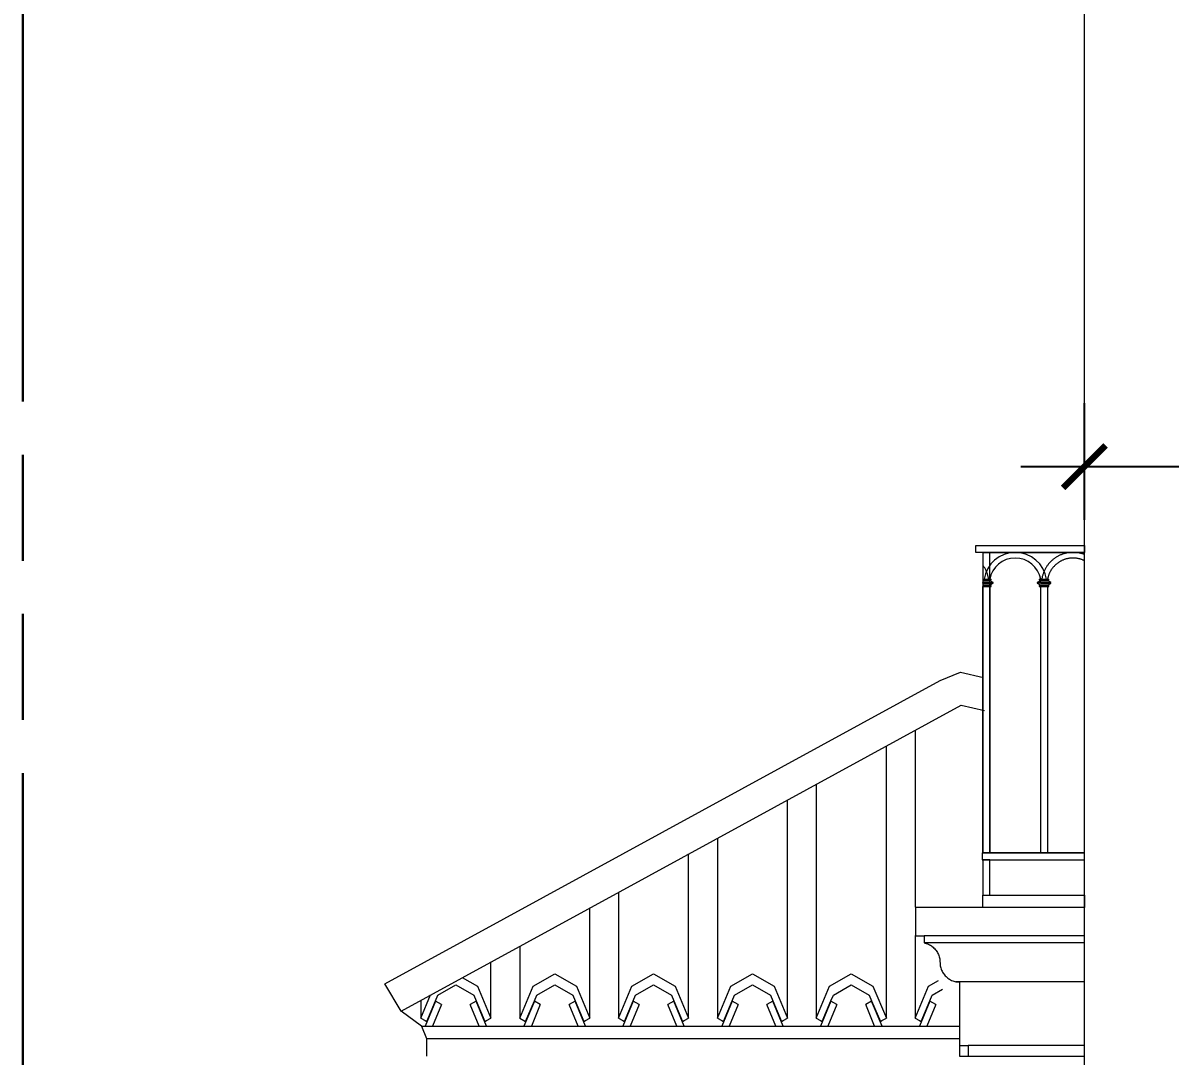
# Model space of a CAD drawing. Header units: millimetres. Extents: x -78046 to 260989, y -99288 to 158505.
# Drawn here: x 235063 to 238305, y 143426 to 146347 of the extents above; entities that cross this region are included whole.
import ezdxf
from ezdxf.xclip import XClip

# ---------------------------------------------------------------- set-up
doc = ezdxf.new("R2010")
doc.units = ezdxf.units.MM
doc.header["$LTSCALE"] = 100
doc.header["$XCLIPFRAME"] = 0
doc.header["$PDMODE"] = 98
doc.linetypes.add('ACAD_ISO09W100', pattern=[45, 24, -3, 6, -3, 6, -3])
doc.layers.get('Defpoints').update_dxf_attribs({"lineweight": 13})
for name, color, linetype, lineweight in [('-HATCH', 8, 'Continuous', 5), ('-LINE1', 7, 'Continuous', 18), ('ranh gioi lo dat', 240, 'ACAD_ISO09W100', 30)]:
    doc.layers.add(name, color=color, linetype=linetype, lineweight=lineweight)
doc.styles.add('AVANH', font='VHAVAN_2.TTF', dxfattribs={"width": 0.8})
doc.dimstyles.new('C_100A3', dxfattribs={"dimscale": 100, "dimtxt": 2.5, "dimasz": 1.2, "dimexe": 1.8, "dimexo": 0, "dimgap": 0.75, "dimtad": 1, "dimdec": 0, "dimzin": 0, "dimdsep": 46, "dimtxsty": 'AVANH', "dimblk": 'ARCHTICK', "dimcen": 0, "dimdle": 1.8, "dimclrd": 256, "dimclre": 256, "dimclrt": 7, "dimadec": 0, "dimazin": 0, "dimtfac": 0.0001, "dimtdec": 0, "dimtix": 1, "dimtmove": 2, "dimatfit": 3, "dimldrblk": 'ARCHTICK', "dimfxl": 1.8, "dimtolj": 1, "dimtzin": 0, "dimarcsym": 0})

# ---------------------------------------------------------------- blocks, each defined once
blk = doc.blocks.new('lancan')
for p, q in [((-1.1, 988.8), (6547.2, 988.8)), ((-1.1, 968.8), (6547.2, 968.8)), ((652.8, 884), (643, 884)), ((652.8, 882), (643, 882)), ((648.8, 893), (652.8, 893)), ((651.2, 891), (652.8, 891)), ((651.2, 889), (673.6, 889)), ((651.2, 876.9), (673.6, 876.9)), ((652.8, 893), (672, 893)), ((672, 891), (652.8, 891)), ((652.8, 882), (652.8, 884)), ((652.8, 884), (672, 884)), ((652.8, 882), (672, 882)), ((672, 893), (676, 893)), ((672, 891), (673.6, 891)), ((672, 884), (672, 882)), ((672, 884), (681.8, 884)), ((672, 882), (681.8, 882)), ((673.6, 889), (673.6, 891)), ((673.6, 891), (676, 891)), ((681.8, 884), (673.6, 889)), ((673.6, 876.9), (681.8, 882)), ((673.6, 874.9), (673.6, 876.9)), ((676, 891), (676, 893)), ((681.8, 882), (681.8, 884)), ((814.4, 889), (806.2, 884)), ((806.2, 884), (806.2, 882)), ((816, 884), (806.2, 884)), ((806.2, 882), (814.4, 876.9)), ((816, 882), (806.2, 882)), ((812, 893), (812, 891)), ((812, 893), (816, 893)), ((812, 891), (814.4, 891)), ((814.4, 891), (814.4, 889)), ((814.4, 891), (816, 891)), ((814.4, 889), (836.8, 889)), ((814.4, 876.9), (814.4, 874.9)), ((814.4, 876.9), (836.8, 876.9)), ((816, 893), (835.2, 893)), ((835.2, 891), (816, 891)), ((816, 882), (816, 884)), ((816, 884), (835.2, 884)), ((816, 882), (835.2, 882)), ((835.2, 893), (839.2, 893)), ((835.2, 891), (836.8, 891)), ((835.2, 884), (835.2, 882)), ((835.2, 884), (845, 884)), ((835.2, 882), (845, 882)), ((836.8, 889), (836.8, 891)), ((836.8, 891), (839.2, 891)), ((845, 884), (836.8, 889)), ((836.8, 876.9), (845, 882)), ((836.8, 874.9), (836.8, 876.9)), ((839.2, 891), (839.2, 893)), ((845, 882), (845, 884)), ((672, 874.9), (652.8, 874.9)), ((652.8, 120), (652.8, 872.9)), ((652.8, 872.9), (672, 872.9)), ((672, 874.9), (673.6, 874.9)), ((672, 872.9), (672, 120)), ((672, 872.9), (676, 872.9)), ((673.6, 874.9), (676, 874.9)), ((676, 872.9), (676, 874.9)), ((812, 874.9), (812, 872.9)), ((812, 874.9), (814.4, 874.9)), ((812, 872.9), (816, 872.9)), ((814.4, 874.9), (816, 874.9)), ((835.2, 874.9), (816, 874.9)), ((816, 120), (816, 872.9)), ((816, 872.9), (835.2, 872.9)), ((835.2, 874.9), (836.8, 874.9)), ((835.2, 872.9), (835.2, 120)), ((835.2, 872.9), (839.2, 872.9)), ((836.8, 874.9), (839.2, 874.9)), ((839.2, 872.9), (839.2, 874.9)), ((-1.1, 120), (6547.2, 120)), ((-1.1, 100), (6547.2, 100))]:
    blk.add_line(p, q)
blk.add_lwpolyline([(672, 100), (652.8, 100), (652.8, 0), (672, 0)], close=True)
for centre, radius, start, end in [((580.8, 879.7), 89.2, 8.5304, 171.4696), ((580.8, 879.7), 73.2, 10.4137, 169.5863), ((744, 879.7), 89.2, 8.5304, 171.4696), ((744, 879.7), 73.2, 10.4137, 169.5863), ((907.2, 879.7), 89.2, 8.5304, 171.4696), ((907.2, 879.7), 73.2, 10.4137, 169.5863)]:
    blk.add_arc(centre, radius, start, end)
blk = doc.blocks.new('erte')
for p, q in [((212114.9, -49738), (212114.9, -52249.4)), ((212313, -52249.4), (212313, -49738)), ((212394.3, -49738), (212394.3, -52249.4)), ((212592.4, -52249.4), (212592.4, -49738)), ((212673.7, -49738), (212673.7, -52249.4)), ((212871.8, -52249.4), (212871.8, -49738)), ((212953.1, -49738), (212953.1, -52249.4)), ((213151.2, -52249.4), (213151.2, -49738)), ((213232.5, -49738), (213232.5, -52249.4)), ((213430.6, -52249.4), (213430.6, -49738)), ((213511.9, -49738), (213511.9, -52249.4)), ((213710, -52249.4), (213710, -49738)), ((213791.3, -49738), (213791.3, -52249.4)), ((213989.4, -52249.4), (213989.4, -49738)), ((214070.7, -49738), (214070.7, -52249.4)), ((214268.8, -52249.4), (214268.8, -49738)), ((214350.1, -49738), (214350.1, -52249.4)), ((214548.2, -52249.4), (214548.2, -49738)), ((214629.5, -49738), (214629.5, -52249.4)), ((214827.6, -52249.4), (214827.6, -49738)), ((214908.9, -49738), (214908.9, -52249.4)), ((215107, -52249.4), (215107, -49738)), ((215188.3, -49738), (215188.3, -52249.4)), ((215386.4, -52249.4), (215386.4, -49738)), ((215467.7, -49738), (215467.7, -52249.4)), ((215665.8, -52249.4), (215665.8, -49738)), ((215747.1, -49738), (215747.1, -52249.4)), ((215945.2, -52249.4), (215945.2, -49738)), ((216026.5, -49738), (216026.5, -52249.4)), ((216224.6, -52249.4), (216224.6, -49738)), ((216305.9, -49738), (216305.9, -52249.4)), ((216504, -52249.4), (216504, -49738)), ((216585.3, -49738), (216585.3, -52249.4)), ((216783.4, -52249.4), (216783.4, -49738)), ((216864.7, -49738), (216864.7, -52249.4)), ((217062.8, -52249.4), (217062.8, -49738)), ((217144.1, -49738), (217144.1, -52249.4)), ((217342.2, -52249.4), (217342.2, -49738)), ((217423.5, -49738), (217423.5, -52249.4)), ((217621.6, -52249.4), (217621.6, -49738)), ((217702.9, -49738), (217702.9, -52249.4)), ((217901, -52249.4), (217901, -49738)), ((217982.3, -49738), (217982.3, -52249.4)), ((218180.4, -52249.4), (218180.4, -49738)), ((218261.7, -49738), (218261.7, -52249.4)), ((218459.8, -52249.4), (218459.8, -49738)), ((218541.1, -49738), (218541.1, -52249.4)), ((218739.2, -52249.4), (218739.2, -49738)), ((218820.5, -49738), (218820.5, -52249.4)), ((219018.6, -52249.4), (219018.6, -49738)), ((219099.9, -49738), (219099.9, -52249.4)), ((219298, -52249.4), (219298, -49738)), ((219379.3, -49738), (219379.3, -52249.4)), ((219577.4, -52249.4), (219577.4, -49738)), ((219658.7, -49738), (219658.7, -52249.4)), ((219856.8, -52249.4), (219856.8, -49738)), ((219938.1, -49738), (219938.1, -52249.4)), ((220136.2, -52249.4), (220136.2, -49738)), ((220217.5, -49738), (220217.5, -52249.4)), ((220415.6, -52249.4), (220415.6, -49738)), ((220496.9, -49738), (220496.9, -52249.4)), ((220695, -52249.4), (220695, -49738)), ((220776.3, -49738), (220776.3, -52249.4)), ((220974.4, -52249.4), (220974.4, -49738)), ((221055.7, -49738), (221055.7, -52249.4)), ((221253.8, -52249.4), (221253.8, -49738)), ((221335.1, -49738), (221335.1, -52249.4)), ((221533.2, -52249.4), (221533.2, -49738)), ((212226.6, -52131.6), (212167.5, -52150.7)), ((212226.6, -52131.6), (212275.1, -52159)), ((212506, -52131.6), (212554.5, -52159)), ((212711.5, -52159), (212772.7, -52124.5)), ((212772.7, -52124.5), (212833.9, -52159)), ((212990.9, -52159), (213052.1, -52124.5)), ((213052.1, -52124.5), (213113.3, -52159)), ((213270.3, -52159), (213331.5, -52124.5)), ((213331.5, -52124.5), (213392.7, -52159)), ((213549.7, -52159), (213610.9, -52124.5)), ((213610.9, -52124.5), (213672.1, -52159)), ((213829.1, -52159), (213890.3, -52124.5)), ((213890.3, -52124.5), (213951.5, -52159)), ((214108.5, -52159), (214169.7, -52124.5)), ((214169.7, -52124.5), (214230.9, -52159)), ((214387.9, -52159), (214449.1, -52124.5)), ((214449.1, -52124.5), (214510.3, -52159)), ((214667.3, -52159), (214728.5, -52124.5)), ((214728.5, -52124.5), (214789.7, -52159)), ((214946.7, -52159), (215007.9, -52124.5)), ((215007.9, -52124.5), (215069.1, -52159)), ((215226.1, -52159), (215287.3, -52124.5)), ((215287.3, -52124.5), (215348.5, -52159)), ((215505.5, -52159), (215566.7, -52124.5)), ((215566.7, -52124.5), (215627.9, -52159)), ((215784.9, -52159), (215846.1, -52124.5)), ((215846.1, -52124.5), (215907.3, -52159)), ((216064.3, -52159), (216125.5, -52124.5)), ((216125.5, -52124.5), (216186.7, -52159)), ((216343.7, -52159), (216404.9, -52124.5)), ((216404.9, -52124.5), (216466.1, -52159)), ((216623.1, -52159), (216684.3, -52124.5)), ((216684.3, -52124.5), (216745.5, -52159)), ((216902.5, -52159), (216963.7, -52124.5)), ((216963.7, -52124.5), (217024.9, -52159)), ((217181.9, -52159), (217243.1, -52124.5)), ((217243.1, -52124.5), (217304.3, -52159)), ((217461.3, -52159), (217522.5, -52124.5)), ((217522.5, -52124.5), (217583.7, -52159)), ((217740.7, -52159), (217801.9, -52124.5)), ((217801.9, -52124.5), (217863.1, -52159)), ((218020.1, -52159), (218081.3, -52124.5)), ((218081.3, -52124.5), (218142.5, -52159)), ((218299.5, -52159), (218360.7, -52124.5)), ((218360.7, -52124.5), (218421.9, -52159)), ((218578.9, -52159), (218640.1, -52124.5)), ((218640.1, -52124.5), (218701.3, -52159)), ((218858.3, -52159), (218919.5, -52124.5)), ((218919.5, -52124.5), (218980.7, -52159)), ((219137.7, -52159), (219198.9, -52124.5)), ((219198.9, -52124.5), (219260.1, -52159)), ((219417.1, -52159), (219478.3, -52124.5)), ((219478.3, -52124.5), (219539.5, -52159)), ((219696.5, -52159), (219757.7, -52124.5)), ((219757.7, -52124.5), (219818.9, -52159)), ((219975.9, -52159), (220037.1, -52124.5)), ((220037.1, -52124.5), (220098.3, -52159)), ((220255.3, -52159), (220316.5, -52124.5)), ((220316.5, -52124.5), (220377.7, -52159)), ((220534.7, -52159), (220595.9, -52124.5)), ((220595.9, -52124.5), (220657.1, -52159)), ((220814.1, -52159), (220875.3, -52124.5)), ((220875.3, -52124.5), (220936.5, -52159)), ((221093.5, -52159), (221154.7, -52124.5)), ((221154.7, -52124.5), (221215.9, -52159)), ((221372.9, -52159), (221434.1, -52124.5)), ((221434.1, -52124.5), (221495.3, -52159)), ((212114.9, -52249.4), (212152.7, -52159)), ((212152.7, -52159), (212167.5, -52150.7)), ((212163.2, -52184), (212213.9, -52155.3)), ((212213.9, -52155.3), (212264.7, -52184)), ((212275.1, -52159), (212313, -52249.4)), ((212394.3, -52249.4), (212432.1, -52159)), ((212432.1, -52159), (212446.9, -52150.7)), ((212442.6, -52184), (212493.3, -52155.3)), ((212493.3, -52155.3), (212544.1, -52184)), ((212554.5, -52159), (212592.4, -52249.4)), ((212673.7, -52249.4), (212711.5, -52159)), ((212722, -52184), (212772.7, -52155.3)), ((212772.7, -52155.3), (212823.5, -52184)), ((212833.9, -52159), (212871.8, -52249.4)), ((212953.1, -52249.4), (212990.9, -52159)), ((213001.4, -52184), (213052.1, -52155.3)), ((213052.1, -52155.3), (213102.9, -52184)), ((213113.3, -52159), (213151.2, -52249.4)), ((213232.5, -52249.4), (213270.3, -52159)), ((213280.8, -52184), (213331.5, -52155.3)), ((213331.5, -52155.3), (213382.3, -52184)), ((213392.7, -52159), (213430.6, -52249.4)), ((213511.9, -52249.4), (213549.7, -52159)), ((213560.2, -52184), (213610.9, -52155.3)), ((213610.9, -52155.3), (213661.7, -52184)), ((213672.1, -52159), (213710, -52249.4)), ((213791.3, -52249.4), (213829.1, -52159)), ((213839.6, -52184), (213890.3, -52155.3)), ((213890.3, -52155.3), (213941.1, -52184)), ((213951.5, -52159), (213989.4, -52249.4)), ((214070.7, -52249.4), (214108.5, -52159)), ((214119, -52184), (214169.7, -52155.3)), ((214169.7, -52155.3), (214220.5, -52184)), ((214230.9, -52159), (214268.8, -52249.4)), ((214350.1, -52249.4), (214387.9, -52159)), ((214398.4, -52184), (214449.1, -52155.3)), ((214449.1, -52155.3), (214499.9, -52184)), ((214510.3, -52159), (214548.2, -52249.4)), ((214629.5, -52249.4), (214667.3, -52159)), ((214677.8, -52184), (214728.5, -52155.3)), ((214728.5, -52155.3), (214779.3, -52184)), ((214789.7, -52159), (214827.6, -52249.4)), ((214908.9, -52249.4), (214946.7, -52159)), ((214957.2, -52184), (215007.9, -52155.3)), ((215007.9, -52155.3), (215058.7, -52184)), ((215069.1, -52159), (215107, -52249.4)), ((215188.3, -52249.4), (215226.1, -52159)), ((215236.6, -52184), (215287.3, -52155.3)), ((215287.3, -52155.3), (215338.1, -52184)), ((215348.5, -52159), (215386.4, -52249.4)), ((215467.7, -52249.4), (215505.5, -52159)), ((215516, -52184), (215566.7, -52155.3)), ((215566.7, -52155.3), (215617.5, -52184)), ((215627.9, -52159), (215665.8, -52249.4)), ((215747.1, -52249.4), (215784.9, -52159)), ((215795.4, -52184), (215846.1, -52155.3)), ((215846.1, -52155.3), (215896.9, -52184)), ((215907.3, -52159), (215945.2, -52249.4)), ((216026.5, -52249.4), (216064.3, -52159)), ((216074.8, -52184), (216125.5, -52155.3)), ((216125.5, -52155.3), (216176.3, -52184)), ((216186.7, -52159), (216224.6, -52249.4)), ((216305.9, -52249.4), (216343.7, -52159)), ((216354.2, -52184), (216404.9, -52155.3)), ((216404.9, -52155.3), (216455.7, -52184)), ((216466.1, -52159), (216504, -52249.4)), ((216585.3, -52249.4), (216623.1, -52159)), ((216633.6, -52184), (216684.3, -52155.3)), ((216684.3, -52155.3), (216735.1, -52184)), ((216745.5, -52159), (216783.4, -52249.4)), ((216864.7, -52249.4), (216902.5, -52159)), ((216913, -52184), (216963.7, -52155.3)), ((216963.7, -52155.3), (217014.5, -52184)), ((217024.9, -52159), (217062.8, -52249.4)), ((217144.1, -52249.4), (217181.9, -52159)), ((217192.4, -52184), (217243.1, -52155.3)), ((217243.1, -52155.3), (217293.9, -52184)), ((217304.3, -52159), (217342.2, -52249.4)), ((217423.5, -52249.4), (217461.3, -52159)), ((217471.8, -52184), (217522.5, -52155.3)), ((217522.5, -52155.3), (217573.3, -52184)), ((217583.7, -52159), (217621.6, -52249.4)), ((217702.9, -52249.4), (217740.7, -52159)), ((217751.2, -52184), (217801.9, -52155.3)), ((217801.9, -52155.3), (217852.7, -52184)), ((217863.1, -52159), (217901, -52249.4)), ((217982.3, -52249.4), (218020.1, -52159)), ((218030.6, -52184), (218081.3, -52155.3)), ((218081.3, -52155.3), (218132.1, -52184)), ((218142.5, -52159), (218180.4, -52249.4)), ((218261.7, -52249.4), (218299.5, -52159)), ((218310, -52184), (218360.7, -52155.3)), ((218360.7, -52155.3), (218411.5, -52184)), ((218421.9, -52159), (218459.8, -52249.4)), ((218541.1, -52249.4), (218578.9, -52159)), ((218589.4, -52184), (218640.1, -52155.3)), ((218640.1, -52155.3), (218690.9, -52184)), ((218701.3, -52159), (218739.2, -52249.4)), ((218820.5, -52249.4), (218858.3, -52159)), ((218868.8, -52184), (218919.5, -52155.3)), ((218919.5, -52155.3), (218970.3, -52184)), ((218980.7, -52159), (219018.6, -52249.4)), ((219099.9, -52249.4), (219137.7, -52159)), ((219148.2, -52184), (219198.9, -52155.3)), ((219198.9, -52155.3), (219249.7, -52184)), ((219260.1, -52159), (219298, -52249.4)), ((219379.3, -52249.4), (219417.1, -52159)), ((219427.6, -52184), (219478.3, -52155.3)), ((219478.3, -52155.3), (219529.1, -52184)), ((219539.5, -52159), (219577.4, -52249.4)), ((219658.7, -52249.4), (219696.5, -52159)), ((219707, -52184), (219757.7, -52155.3)), ((219757.7, -52155.3), (219808.5, -52184)), ((219818.9, -52159), (219856.8, -52249.4)), ((219938.1, -52249.4), (219975.9, -52159)), ((219986.4, -52184), (220037.1, -52155.3)), ((220037.1, -52155.3), (220087.9, -52184)), ((220098.3, -52159), (220136.2, -52249.4)), ((220217.5, -52249.4), (220255.3, -52159)), ((220265.8, -52184), (220316.5, -52155.3)), ((220316.5, -52155.3), (220367.3, -52184)), ((220377.7, -52159), (220415.6, -52249.4)), ((220496.9, -52249.4), (220534.7, -52159)), ((220545.2, -52184), (220595.9, -52155.3)), ((220595.9, -52155.3), (220646.7, -52184)), ((220657.1, -52159), (220695, -52249.4)), ((220776.3, -52249.4), (220814.1, -52159)), ((220824.6, -52184), (220875.3, -52155.3)), ((220875.3, -52155.3), (220926.1, -52184)), ((220936.5, -52159), (220974.4, -52249.4)), ((221055.7, -52249.4), (221093.5, -52159)), ((221104, -52184), (221154.7, -52155.3)), ((221154.7, -52155.3), (221205.5, -52184)), ((221215.9, -52159), (221253.8, -52249.4)), ((221335.1, -52249.4), (221372.9, -52159)), ((221383.4, -52184), (221434.1, -52155.3)), ((221434.1, -52155.3), (221484.9, -52184)), ((221495.3, -52159), (221533.2, -52249.4)), ((212156.4, -52200.2), (212163.2, -52184)), ((212264.7, -52184), (212271.5, -52200.2)), ((212435.8, -52200.2), (212442.6, -52184)), ((212544.1, -52184), (212550.9, -52200.2)), ((212715.2, -52200.2), (212722, -52184)), ((212823.5, -52184), (212830.3, -52200.2)), ((212994.6, -52200.2), (213001.4, -52184)), ((213102.9, -52184), (213109.7, -52200.2)), ((213274, -52200.2), (213280.8, -52184)), ((213382.3, -52184), (213389.1, -52200.2)), ((213553.4, -52200.2), (213560.2, -52184)), ((213661.7, -52184), (213668.5, -52200.2)), ((213832.8, -52200.2), (213839.6, -52184)), ((213941.1, -52184), (213947.9, -52200.2)), ((214112.2, -52200.2), (214119, -52184)), ((214220.5, -52184), (214227.3, -52200.2)), ((214391.6, -52200.2), (214398.4, -52184)), ((214499.9, -52184), (214506.7, -52200.2)), ((214671, -52200.2), (214677.8, -52184)), ((214779.3, -52184), (214786.1, -52200.2)), ((214950.4, -52200.2), (214957.2, -52184)), ((215058.7, -52184), (215065.5, -52200.2)), ((215229.8, -52200.2), (215236.6, -52184)), ((215338.1, -52184), (215344.9, -52200.2)), ((215509.2, -52200.2), (215516, -52184)), ((215617.5, -52184), (215624.3, -52200.2)), ((215788.6, -52200.2), (215795.4, -52184)), ((215896.9, -52184), (215903.7, -52200.2)), ((216068, -52200.2), (216074.8, -52184)), ((216176.3, -52184), (216183.1, -52200.2)), ((216347.4, -52200.2), (216354.2, -52184)), ((216455.7, -52184), (216462.5, -52200.2)), ((216626.8, -52200.2), (216633.6, -52184)), ((216735.1, -52184), (216741.9, -52200.2)), ((216906.2, -52200.2), (216913, -52184)), ((217014.5, -52184), (217021.3, -52200.2)), ((217185.6, -52200.2), (217192.4, -52184)), ((217293.9, -52184), (217300.7, -52200.2)), ((217465, -52200.2), (217471.8, -52184)), ((217573.3, -52184), (217580.1, -52200.2)), ((217744.4, -52200.2), (217751.2, -52184)), ((217852.7, -52184), (217859.5, -52200.2)), ((218023.8, -52200.2), (218030.6, -52184)), ((218132.1, -52184), (218138.9, -52200.2)), ((218303.2, -52200.2), (218310, -52184)), ((218411.5, -52184), (218418.3, -52200.2)), ((218582.6, -52200.2), (218589.4, -52184)), ((218690.9, -52184), (218697.7, -52200.2)), ((218862, -52200.2), (218868.8, -52184)), ((218970.3, -52184), (218977.1, -52200.2)), ((219141.4, -52200.2), (219148.2, -52184)), ((219249.7, -52184), (219256.5, -52200.2)), ((219420.8, -52200.2), (219427.6, -52184)), ((219529.1, -52184), (219535.9, -52200.2)), ((219700.2, -52200.2), (219707, -52184)), ((219808.5, -52184), (219815.3, -52200.2)), ((219979.6, -52200.2), (219986.4, -52184)), ((220087.9, -52184), (220094.7, -52200.2)), ((220259, -52200.2), (220265.8, -52184)), ((220367.3, -52184), (220374.1, -52200.2)), ((220538.4, -52200.2), (220545.2, -52184)), ((220646.7, -52184), (220653.5, -52200.2)), ((220817.8, -52200.2), (220824.6, -52184)), ((220926.1, -52184), (220932.9, -52200.2)), ((221097.2, -52200.2), (221104, -52184)), ((221205.5, -52184), (221212.3, -52200.2)), ((221376.6, -52200.2), (221383.4, -52184)), ((221484.9, -52184), (221491.7, -52200.2)), ((212156.4, -52201.7), (212127.1, -52271.6)), ((212131.8, -52258.9), (212156.4, -52200.2)), ((212173.3, -52211.2), (212148, -52271.6)), ((212156.4, -52201.7), (212156.4, -52200.2)), ((212173.3, -52211.2), (212156.4, -52201.7)), ((212271.5, -52201.7), (212254.6, -52211.2)), ((212279.9, -52271.6), (212254.6, -52211.2)), ((212271.5, -52200.2), (212271.5, -52201.7)), ((212271.5, -52200.2), (212296.1, -52258.9)), ((212300.8, -52271.6), (212271.5, -52201.7)), ((212435.8, -52201.7), (212406.5, -52271.6)), ((212411.2, -52258.9), (212435.8, -52200.2)), ((212452.7, -52211.2), (212427.4, -52271.6)), ((212435.8, -52201.7), (212435.8, -52200.2)), ((212452.7, -52211.2), (212435.8, -52201.7)), ((212550.9, -52201.7), (212534, -52211.2)), ((212559.3, -52271.6), (212534, -52211.2)), ((212550.9, -52200.2), (212550.9, -52201.7)), ((212550.9, -52200.2), (212575.5, -52258.9)), ((212580.2, -52271.6), (212550.9, -52201.7)), ((212715.2, -52201.7), (212685.9, -52271.6)), ((212690.6, -52258.9), (212715.2, -52200.2)), ((212732.1, -52211.2), (212706.8, -52271.6)), ((212715.2, -52201.7), (212715.2, -52200.2)), ((212732.1, -52211.2), (212715.2, -52201.7)), ((212830.3, -52201.7), (212813.4, -52211.2)), ((212838.7, -52271.6), (212813.4, -52211.2)), ((212830.3, -52200.2), (212830.3, -52201.7)), ((212830.3, -52200.2), (212854.9, -52258.9)), ((212859.6, -52271.6), (212830.3, -52201.7)), ((212994.6, -52201.7), (212965.3, -52271.6)), ((212970, -52258.9), (212994.6, -52200.2)), ((213011.5, -52211.2), (212986.2, -52271.6)), ((212994.6, -52201.7), (212994.6, -52200.2)), ((213011.5, -52211.2), (212994.6, -52201.7)), ((213109.7, -52201.7), (213092.8, -52211.2)), ((213118.1, -52271.6), (213092.8, -52211.2)), ((213109.7, -52200.2), (213109.7, -52201.7)), ((213109.7, -52200.2), (213134.3, -52258.9)), ((213139, -52271.6), (213109.7, -52201.7)), ((213274, -52201.7), (213244.7, -52271.6)), ((213249.4, -52258.9), (213274, -52200.2)), ((213290.9, -52211.2), (213265.6, -52271.6)), ((213274, -52201.7), (213274, -52200.2)), ((213290.9, -52211.2), (213274, -52201.7)), ((213389.1, -52201.7), (213372.2, -52211.2)), ((213397.5, -52271.6), (213372.2, -52211.2)), ((213389.1, -52200.2), (213389.1, -52201.7)), ((213389.1, -52200.2), (213413.7, -52258.9)), ((213418.4, -52271.6), (213389.1, -52201.7)), ((213553.4, -52201.7), (213524.1, -52271.6)), ((213528.8, -52258.9), (213553.4, -52200.2)), ((213570.3, -52211.2), (213545, -52271.6)), ((213553.4, -52201.7), (213553.4, -52200.2)), ((213570.3, -52211.2), (213553.4, -52201.7)), ((213668.5, -52201.7), (213651.6, -52211.2)), ((213676.9, -52271.6), (213651.6, -52211.2)), ((213668.5, -52200.2), (213668.5, -52201.7)), ((213668.5, -52200.2), (213693.1, -52258.9)), ((213697.8, -52271.6), (213668.5, -52201.7)), ((213832.8, -52201.7), (213803.5, -52271.6)), ((213808.2, -52258.9), (213832.8, -52200.2)), ((213849.7, -52211.2), (213824.4, -52271.6)), ((213832.8, -52201.7), (213832.8, -52200.2)), ((213849.7, -52211.2), (213832.8, -52201.7)), ((213947.9, -52201.7), (213931, -52211.2)), ((213956.3, -52271.6), (213931, -52211.2)), ((213947.9, -52200.2), (213947.9, -52201.7)), ((213947.9, -52200.2), (213972.5, -52258.9)), ((213977.2, -52271.6), (213947.9, -52201.7)), ((214112.2, -52201.7), (214082.9, -52271.6)), ((214087.6, -52258.9), (214112.2, -52200.2)), ((214129.1, -52211.2), (214103.8, -52271.6)), ((214112.2, -52201.7), (214112.2, -52200.2)), ((214129.1, -52211.2), (214112.2, -52201.7)), ((214227.3, -52201.7), (214210.4, -52211.2)), ((214235.7, -52271.6), (214210.4, -52211.2)), ((214227.3, -52200.2), (214227.3, -52201.7)), ((214227.3, -52200.2), (214251.9, -52258.9)), ((214256.6, -52271.6), (214227.3, -52201.7)), ((214391.6, -52201.7), (214362.3, -52271.6)), ((214367, -52258.9), (214391.6, -52200.2)), ((214408.5, -52211.2), (214383.2, -52271.6)), ((214391.6, -52201.7), (214391.6, -52200.2)), ((214408.5, -52211.2), (214391.6, -52201.7)), ((214506.7, -52201.7), (214489.8, -52211.2)), ((214515.1, -52271.6), (214489.8, -52211.2)), ((214506.7, -52200.2), (214506.7, -52201.7)), ((214506.7, -52200.2), (214531.3, -52258.9)), ((214536, -52271.6), (214506.7, -52201.7)), ((214671, -52201.7), (214641.7, -52271.6)), ((214646.4, -52258.9), (214671, -52200.2)), ((214687.9, -52211.2), (214662.6, -52271.6)), ((214671, -52201.7), (214671, -52200.2)), ((214687.9, -52211.2), (214671, -52201.7)), ((214786.1, -52201.7), (214769.2, -52211.2)), ((214794.5, -52271.6), (214769.2, -52211.2)), ((214786.1, -52200.2), (214786.1, -52201.7)), ((214786.1, -52200.2), (214810.7, -52258.9)), ((214815.4, -52271.6), (214786.1, -52201.7)), ((214950.4, -52201.7), (214921.1, -52271.6)), ((214925.8, -52258.9), (214950.4, -52200.2)), ((214967.3, -52211.2), (214942, -52271.6)), ((214950.4, -52201.7), (214950.4, -52200.2)), ((214967.3, -52211.2), (214950.4, -52201.7)), ((215065.5, -52201.7), (215048.6, -52211.2)), ((215073.9, -52271.6), (215048.6, -52211.2)), ((215065.5, -52200.2), (215065.5, -52201.7)), ((215065.5, -52200.2), (215090.1, -52258.9)), ((215094.8, -52271.6), (215065.5, -52201.7)), ((215229.8, -52201.7), (215200.5, -52271.6)), ((215205.2, -52258.9), (215229.8, -52200.2)), ((215246.7, -52211.2), (215221.4, -52271.6)), ((215229.8, -52201.7), (215229.8, -52200.2)), ((215246.7, -52211.2), (215229.8, -52201.7)), ((215344.9, -52201.7), (215328, -52211.2)), ((215353.3, -52271.6), (215328, -52211.2)), ((215344.9, -52200.2), (215344.9, -52201.7)), ((215344.9, -52200.2), (215369.5, -52258.9)), ((215374.2, -52271.6), (215344.9, -52201.7)), ((215509.2, -52201.7), (215479.9, -52271.6)), ((215484.6, -52258.9), (215509.2, -52200.2)), ((215526.1, -52211.2), (215500.8, -52271.6)), ((215509.2, -52201.7), (215509.2, -52200.2)), ((215526.1, -52211.2), (215509.2, -52201.7)), ((215624.3, -52201.7), (215607.4, -52211.2)), ((215632.7, -52271.6), (215607.4, -52211.2)), ((215624.3, -52200.2), (215624.3, -52201.7)), ((215624.3, -52200.2), (215648.9, -52258.9)), ((215653.6, -52271.6), (215624.3, -52201.7)), ((215788.6, -52201.7), (215759.3, -52271.6)), ((215764, -52258.9), (215788.6, -52200.2)), ((215805.5, -52211.2), (215780.2, -52271.6)), ((215788.6, -52201.7), (215788.6, -52200.2)), ((215805.5, -52211.2), (215788.6, -52201.7)), ((215903.7, -52201.7), (215886.8, -52211.2)), ((215912.1, -52271.6), (215886.8, -52211.2)), ((215903.7, -52200.2), (215903.7, -52201.7)), ((215903.7, -52200.2), (215928.3, -52258.9)), ((215933, -52271.6), (215903.7, -52201.7)), ((216068, -52201.7), (216038.7, -52271.6)), ((216043.4, -52258.9), (216068, -52200.2)), ((216084.9, -52211.2), (216059.6, -52271.6)), ((216068, -52201.7), (216068, -52200.2)), ((216084.9, -52211.2), (216068, -52201.7)), ((216183.1, -52201.7), (216166.2, -52211.2)), ((216191.5, -52271.6), (216166.2, -52211.2)), ((216183.1, -52200.2), (216183.1, -52201.7)), ((216183.1, -52200.2), (216207.7, -52258.9)), ((216212.4, -52271.6), (216183.1, -52201.7)), ((216347.4, -52201.7), (216318.1, -52271.6)), ((216322.8, -52258.9), (216347.4, -52200.2)), ((216364.3, -52211.2), (216339, -52271.6)), ((216347.4, -52201.7), (216347.4, -52200.2)), ((216364.3, -52211.2), (216347.4, -52201.7)), ((216462.5, -52201.7), (216445.6, -52211.2)), ((216470.9, -52271.6), (216445.6, -52211.2)), ((216462.5, -52200.2), (216462.5, -52201.7)), ((216462.5, -52200.2), (216487.1, -52258.9)), ((216491.8, -52271.6), (216462.5, -52201.7)), ((216626.8, -52201.7), (216597.5, -52271.6)), ((216602.2, -52258.9), (216626.8, -52200.2)), ((216643.7, -52211.2), (216618.4, -52271.6)), ((216626.8, -52201.7), (216626.8, -52200.2)), ((216643.7, -52211.2), (216626.8, -52201.7)), ((216741.9, -52201.7), (216725, -52211.2)), ((216750.3, -52271.6), (216725, -52211.2)), ((216741.9, -52200.2), (216741.9, -52201.7)), ((216741.9, -52200.2), (216766.5, -52258.9)), ((216771.2, -52271.6), (216741.9, -52201.7)), ((216906.2, -52201.7), (216876.9, -52271.6)), ((216881.6, -52258.9), (216906.2, -52200.2)), ((216923.1, -52211.2), (216897.8, -52271.6)), ((216906.2, -52201.7), (216906.2, -52200.2)), ((216923.1, -52211.2), (216906.2, -52201.7)), ((217021.3, -52201.7), (217004.4, -52211.2)), ((217029.7, -52271.6), (217004.4, -52211.2)), ((217021.3, -52200.2), (217021.3, -52201.7)), ((217021.3, -52200.2), (217045.9, -52258.9)), ((217050.6, -52271.6), (217021.3, -52201.7)), ((217185.6, -52201.7), (217156.3, -52271.6)), ((217161, -52258.9), (217185.6, -52200.2)), ((217202.5, -52211.2), (217177.2, -52271.6)), ((217185.6, -52201.7), (217185.6, -52200.2)), ((217202.5, -52211.2), (217185.6, -52201.7)), ((217300.7, -52201.7), (217283.8, -52211.2)), ((217309.1, -52271.6), (217283.8, -52211.2)), ((217300.7, -52200.2), (217300.7, -52201.7)), ((217300.7, -52200.2), (217325.3, -52258.9)), ((217330, -52271.6), (217300.7, -52201.7)), ((217465, -52201.7), (217435.7, -52271.6)), ((217440.4, -52258.9), (217465, -52200.2)), ((217481.9, -52211.2), (217456.6, -52271.6)), ((217465, -52201.7), (217465, -52200.2)), ((217481.9, -52211.2), (217465, -52201.7)), ((217580.1, -52201.7), (217563.2, -52211.2)), ((217588.5, -52271.6), (217563.2, -52211.2)), ((217580.1, -52200.2), (217580.1, -52201.7)), ((217580.1, -52200.2), (217604.7, -52258.9)), ((217609.4, -52271.6), (217580.1, -52201.7)), ((217744.4, -52201.7), (217715.1, -52271.6)), ((217719.8, -52258.9), (217744.4, -52200.2)), ((217761.3, -52211.2), (217736, -52271.6)), ((217744.4, -52201.7), (217744.4, -52200.2)), ((217761.3, -52211.2), (217744.4, -52201.7)), ((217859.5, -52201.7), (217842.6, -52211.2)), ((217867.9, -52271.6), (217842.6, -52211.2)), ((217859.5, -52200.2), (217859.5, -52201.7)), ((217859.5, -52200.2), (217884.1, -52258.9)), ((217888.8, -52271.6), (217859.5, -52201.7)), ((218023.8, -52201.7), (217994.5, -52271.6)), ((217999.2, -52258.9), (218023.8, -52200.2)), ((218040.7, -52211.2), (218015.4, -52271.6)), ((218023.8, -52201.7), (218023.8, -52200.2)), ((218040.7, -52211.2), (218023.8, -52201.7)), ((218138.9, -52201.7), (218122, -52211.2)), ((218147.3, -52271.6), (218122, -52211.2)), ((218138.9, -52200.2), (218138.9, -52201.7)), ((218138.9, -52200.2), (218163.5, -52258.9)), ((218168.2, -52271.6), (218138.9, -52201.7)), ((218303.2, -52201.7), (218273.9, -52271.6)), ((218278.6, -52258.9), (218303.2, -52200.2)), ((218320.1, -52211.2), (218294.8, -52271.6)), ((218303.2, -52201.7), (218303.2, -52200.2)), ((218320.1, -52211.2), (218303.2, -52201.7)), ((218418.3, -52201.7), (218401.4, -52211.2)), ((218426.7, -52271.6), (218401.4, -52211.2)), ((218418.3, -52200.2), (218418.3, -52201.7)), ((218418.3, -52200.2), (218442.9, -52258.9)), ((218447.6, -52271.6), (218418.3, -52201.7)), ((218582.6, -52201.7), (218553.3, -52271.6)), ((218558, -52258.9), (218582.6, -52200.2)), ((218599.5, -52211.2), (218574.2, -52271.6)), ((218582.6, -52201.7), (218582.6, -52200.2)), ((218599.5, -52211.2), (218582.6, -52201.7)), ((218697.7, -52201.7), (218680.8, -52211.2)), ((218706.1, -52271.6), (218680.8, -52211.2)), ((218697.7, -52200.2), (218697.7, -52201.7)), ((218697.7, -52200.2), (218722.3, -52258.9)), ((218727, -52271.6), (218697.7, -52201.7)), ((218862, -52201.7), (218832.7, -52271.6)), ((218837.4, -52258.9), (218862, -52200.2)), ((218878.9, -52211.2), (218853.6, -52271.6)), ((218862, -52201.7), (218862, -52200.2)), ((218878.9, -52211.2), (218862, -52201.7)), ((218977.1, -52201.7), (218960.2, -52211.2)), ((218985.5, -52271.6), (218960.2, -52211.2)), ((218977.1, -52200.2), (218977.1, -52201.7)), ((218977.1, -52200.2), (219001.7, -52258.9)), ((219006.4, -52271.6), (218977.1, -52201.7)), ((219141.4, -52201.7), (219112.1, -52271.6)), ((219116.8, -52258.9), (219141.4, -52200.2)), ((219158.3, -52211.2), (219133, -52271.6)), ((219141.4, -52201.7), (219141.4, -52200.2)), ((219158.3, -52211.2), (219141.4, -52201.7)), ((219256.5, -52201.7), (219239.6, -52211.2)), ((219264.9, -52271.6), (219239.6, -52211.2)), ((219256.5, -52200.2), (219256.5, -52201.7)), ((219256.5, -52200.2), (219281.1, -52258.9)), ((219285.8, -52271.6), (219256.5, -52201.7)), ((219420.8, -52201.7), (219391.5, -52271.6)), ((219396.2, -52258.9), (219420.8, -52200.2)), ((219437.7, -52211.2), (219412.4, -52271.6)), ((219420.8, -52201.7), (219420.8, -52200.2)), ((219437.7, -52211.2), (219420.8, -52201.7)), ((219535.9, -52201.7), (219519, -52211.2)), ((219544.3, -52271.6), (219519, -52211.2)), ((219535.9, -52200.2), (219535.9, -52201.7)), ((219535.9, -52200.2), (219560.5, -52258.9)), ((219565.2, -52271.6), (219535.9, -52201.7)), ((219700.2, -52201.7), (219670.9, -52271.6)), ((219675.6, -52258.9), (219700.2, -52200.2)), ((219717.1, -52211.2), (219691.8, -52271.6)), ((219700.2, -52201.7), (219700.2, -52200.2)), ((219717.1, -52211.2), (219700.2, -52201.7)), ((219815.3, -52201.7), (219798.4, -52211.2)), ((219823.7, -52271.6), (219798.4, -52211.2)), ((219815.3, -52200.2), (219815.3, -52201.7)), ((219815.3, -52200.2), (219839.9, -52258.9)), ((219844.6, -52271.6), (219815.3, -52201.7)), ((219979.6, -52201.7), (219950.3, -52271.6)), ((219955, -52258.9), (219979.6, -52200.2)), ((219996.5, -52211.2), (219971.2, -52271.6)), ((219979.6, -52201.7), (219979.6, -52200.2)), ((219996.5, -52211.2), (219979.6, -52201.7)), ((220094.7, -52201.7), (220077.8, -52211.2)), ((220103.1, -52271.6), (220077.8, -52211.2)), ((220094.7, -52200.2), (220094.7, -52201.7)), ((220094.7, -52200.2), (220119.3, -52258.9)), ((220124, -52271.6), (220094.7, -52201.7)), ((220259, -52201.7), (220229.7, -52271.6)), ((220234.4, -52258.9), (220259, -52200.2)), ((220275.9, -52211.2), (220250.6, -52271.6)), ((220259, -52201.7), (220259, -52200.2)), ((220275.9, -52211.2), (220259, -52201.7)), ((220374.1, -52201.7), (220357.2, -52211.2)), ((220382.5, -52271.6), (220357.2, -52211.2)), ((220374.1, -52200.2), (220374.1, -52201.7)), ((220374.1, -52200.2), (220398.7, -52258.9)), ((220403.4, -52271.6), (220374.1, -52201.7)), ((220538.4, -52201.7), (220509.1, -52271.6)), ((220513.8, -52258.9), (220538.4, -52200.2)), ((220555.3, -52211.2), (220530, -52271.6)), ((220538.4, -52201.7), (220538.4, -52200.2)), ((220555.3, -52211.2), (220538.4, -52201.7)), ((220653.5, -52201.7), (220636.6, -52211.2)), ((220661.9, -52271.6), (220636.6, -52211.2)), ((220653.5, -52200.2), (220653.5, -52201.7)), ((220653.5, -52200.2), (220678.1, -52258.9)), ((220682.8, -52271.6), (220653.5, -52201.7)), ((220817.8, -52201.7), (220788.5, -52271.6)), ((220793.2, -52258.9), (220817.8, -52200.2)), ((220834.7, -52211.2), (220809.4, -52271.6)), ((220817.8, -52201.7), (220817.8, -52200.2)), ((220834.7, -52211.2), (220817.8, -52201.7)), ((220932.9, -52201.7), (220916, -52211.2)), ((220941.3, -52271.6), (220916, -52211.2)), ((220932.9, -52200.2), (220932.9, -52201.7)), ((220932.9, -52200.2), (220957.5, -52258.9)), ((220962.2, -52271.6), (220932.9, -52201.7)), ((221097.2, -52201.7), (221067.9, -52271.6)), ((221072.6, -52258.9), (221097.2, -52200.2)), ((221114.1, -52211.2), (221088.8, -52271.6)), ((221097.2, -52201.7), (221097.2, -52200.2)), ((221114.1, -52211.2), (221097.2, -52201.7)), ((221212.3, -52201.7), (221195.4, -52211.2)), ((221220.7, -52271.6), (221195.4, -52211.2)), ((221212.3, -52200.2), (221212.3, -52201.7)), ((221212.3, -52200.2), (221236.9, -52258.9)), ((221241.6, -52271.6), (221212.3, -52201.7)), ((221376.6, -52201.7), (221347.3, -52271.6)), ((221352, -52258.9), (221376.6, -52200.2)), ((221393.5, -52211.2), (221368.2, -52271.6)), ((221376.6, -52201.7), (221376.6, -52200.2)), ((221393.5, -52211.2), (221376.6, -52201.7)), ((221491.7, -52201.7), (221474.8, -52211.2)), ((221500.1, -52271.6), (221474.8, -52211.2)), ((221491.7, -52200.2), (221491.7, -52201.7)), ((221491.7, -52200.2), (221516.3, -52258.9)), ((221521, -52271.6), (221491.7, -52201.7)), ((212114.9, -52249.4), (212127.1, -52256.3)), ((212127.1, -52256.3), (212131.8, -52258.9)), ((212296.1, -52258.9), (212300.7, -52256.3)), ((212300.7, -52256.3), (212313, -52249.4)), ((212394.3, -52249.4), (212406.5, -52256.3)), ((212406.5, -52256.3), (212411.2, -52258.9)), ((212575.5, -52258.9), (212580.1, -52256.3)), ((212580.1, -52256.3), (212592.4, -52249.4)), ((212673.7, -52249.4), (212685.9, -52256.3)), ((212685.9, -52256.3), (212690.6, -52258.9)), ((212854.9, -52258.9), (212859.5, -52256.3)), ((212859.5, -52256.3), (212871.8, -52249.4)), ((212953.1, -52249.4), (212965.3, -52256.3)), ((212965.3, -52256.3), (212970, -52258.9)), ((213134.3, -52258.9), (213138.9, -52256.3)), ((213138.9, -52256.3), (213151.2, -52249.4)), ((213232.5, -52249.4), (213244.7, -52256.3)), ((213244.7, -52256.3), (213249.4, -52258.9)), ((213413.7, -52258.9), (213418.3, -52256.3)), ((213418.3, -52256.3), (213430.6, -52249.4)), ((213511.9, -52249.4), (213524.1, -52256.3)), ((213524.1, -52256.3), (213528.8, -52258.9)), ((213693.1, -52258.9), (213697.7, -52256.3)), ((213697.7, -52256.3), (213710, -52249.4)), ((213791.3, -52249.4), (213803.5, -52256.3)), ((213803.5, -52256.3), (213808.2, -52258.9)), ((213972.5, -52258.9), (213977.1, -52256.3)), ((213977.1, -52256.3), (213989.4, -52249.4)), ((214070.7, -52249.4), (214082.9, -52256.3)), ((214082.9, -52256.3), (214087.6, -52258.9)), ((214251.9, -52258.9), (214256.5, -52256.3)), ((214256.5, -52256.3), (214268.8, -52249.4)), ((214350.1, -52249.4), (214362.3, -52256.3)), ((214362.3, -52256.3), (214367, -52258.9)), ((214531.3, -52258.9), (214535.9, -52256.3)), ((214535.9, -52256.3), (214548.2, -52249.4)), ((214629.5, -52249.4), (214641.7, -52256.3)), ((214641.7, -52256.3), (214646.4, -52258.9)), ((214810.7, -52258.9), (214815.3, -52256.3)), ((214815.3, -52256.3), (214827.6, -52249.4)), ((214908.9, -52249.4), (214921.1, -52256.3)), ((214921.1, -52256.3), (214925.8, -52258.9)), ((215090.1, -52258.9), (215094.7, -52256.3)), ((215094.7, -52256.3), (215107, -52249.4)), ((215188.3, -52249.4), (215200.5, -52256.3)), ((215200.5, -52256.3), (215205.2, -52258.9)), ((215369.5, -52258.9), (215374.1, -52256.3)), ((215374.1, -52256.3), (215386.4, -52249.4)), ((215467.7, -52249.4), (215479.9, -52256.3)), ((215479.9, -52256.3), (215484.6, -52258.9)), ((215648.9, -52258.9), (215653.5, -52256.3)), ((215653.5, -52256.3), (215665.8, -52249.4)), ((215747.1, -52249.4), (215759.3, -52256.3)), ((215759.3, -52256.3), (215764, -52258.9)), ((215928.3, -52258.9), (215932.9, -52256.3)), ((215932.9, -52256.3), (215945.2, -52249.4)), ((216026.5, -52249.4), (216038.7, -52256.3)), ((216038.7, -52256.3), (216043.4, -52258.9)), ((216207.7, -52258.9), (216212.3, -52256.3)), ((216212.3, -52256.3), (216224.6, -52249.4)), ((216305.9, -52249.4), (216318.1, -52256.3)), ((216318.1, -52256.3), (216322.8, -52258.9)), ((216487.1, -52258.9), (216491.7, -52256.3)), ((216491.7, -52256.3), (216504, -52249.4)), ((216585.3, -52249.4), (216597.5, -52256.3)), ((216597.5, -52256.3), (216602.2, -52258.9)), ((216766.5, -52258.9), (216771.1, -52256.3)), ((216771.1, -52256.3), (216783.4, -52249.4)), ((216864.7, -52249.4), (216876.9, -52256.3)), ((216876.9, -52256.3), (216881.6, -52258.9)), ((217045.9, -52258.9), (217050.5, -52256.3)), ((217050.5, -52256.3), (217062.8, -52249.4)), ((217144.1, -52249.4), (217156.3, -52256.3)), ((217156.3, -52256.3), (217161, -52258.9)), ((217325.3, -52258.9), (217329.9, -52256.3)), ((217329.9, -52256.3), (217342.2, -52249.4)), ((217423.5, -52249.4), (217435.7, -52256.3)), ((217435.7, -52256.3), (217440.4, -52258.9)), ((217604.7, -52258.9), (217609.3, -52256.3)), ((217609.3, -52256.3), (217621.6, -52249.4)), ((217702.9, -52249.4), (217715.1, -52256.3)), ((217715.1, -52256.3), (217719.8, -52258.9)), ((217884.1, -52258.9), (217888.7, -52256.3)), ((217888.7, -52256.3), (217901, -52249.4)), ((217982.3, -52249.4), (217994.5, -52256.3)), ((217994.5, -52256.3), (217999.2, -52258.9)), ((218163.5, -52258.9), (218168.1, -52256.3)), ((218168.1, -52256.3), (218180.4, -52249.4)), ((218261.7, -52249.4), (218273.9, -52256.3)), ((218273.9, -52256.3), (218278.6, -52258.9)), ((218442.9, -52258.9), (218447.5, -52256.3)), ((218447.5, -52256.3), (218459.8, -52249.4)), ((218541.1, -52249.4), (218553.3, -52256.3)), ((218553.3, -52256.3), (218558, -52258.9)), ((218722.3, -52258.9), (218726.9, -52256.3)), ((218726.9, -52256.3), (218739.2, -52249.4)), ((218820.5, -52249.4), (218832.7, -52256.3)), ((218832.7, -52256.3), (218837.4, -52258.9)), ((219001.7, -52258.9), (219006.3, -52256.3)), ((219006.3, -52256.3), (219018.6, -52249.4)), ((219099.9, -52249.4), (219112.1, -52256.3)), ((219112.1, -52256.3), (219116.8, -52258.9)), ((219281.1, -52258.9), (219285.7, -52256.3)), ((219285.7, -52256.3), (219298, -52249.4)), ((219379.3, -52249.4), (219391.5, -52256.3)), ((219391.5, -52256.3), (219396.2, -52258.9)), ((219560.5, -52258.9), (219565.1, -52256.3)), ((219565.1, -52256.3), (219577.4, -52249.4)), ((219658.7, -52249.4), (219670.9, -52256.3)), ((219670.9, -52256.3), (219675.6, -52258.9)), ((219839.9, -52258.9), (219844.5, -52256.3)), ((219844.5, -52256.3), (219856.8, -52249.4)), ((219938.1, -52249.4), (219950.3, -52256.3)), ((219950.3, -52256.3), (219955, -52258.9)), ((220119.3, -52258.9), (220123.9, -52256.3)), ((220123.9, -52256.3), (220136.2, -52249.4)), ((220217.5, -52249.4), (220229.7, -52256.3)), ((220229.7, -52256.3), (220234.4, -52258.9)), ((220398.7, -52258.9), (220403.3, -52256.3)), ((220403.3, -52256.3), (220415.6, -52249.4)), ((220496.9, -52249.4), (220509.1, -52256.3)), ((220509.1, -52256.3), (220513.8, -52258.9)), ((220678.1, -52258.9), (220682.7, -52256.3)), ((220682.7, -52256.3), (220695, -52249.4)), ((220776.3, -52249.4), (220788.5, -52256.3)), ((220788.5, -52256.3), (220793.2, -52258.9)), ((220957.5, -52258.9), (220962.1, -52256.3)), ((220962.1, -52256.3), (220974.4, -52249.4)), ((221055.7, -52249.4), (221067.9, -52256.3)), ((221067.9, -52256.3), (221072.6, -52258.9)), ((221236.9, -52258.9), (221241.5, -52256.3)), ((221241.5, -52256.3), (221253.8, -52249.4)), ((221335.1, -52249.4), (221347.3, -52256.3)), ((221347.3, -52256.3), (221352, -52258.9)), ((221516.3, -52258.9), (221520.9, -52256.3)), ((221520.9, -52256.3), (221533.2, -52249.4))]:
    blk.add_line(p, q)
blk = doc.blocks.new('_ARCHTICK')
at = {"const_width": 0.15}
blk.add_lwpolyline([(-0.5, -0.5), (0.5, 0.5)], dxfattribs=at)
blk = doc.blocks.new('*D332')
at = {"layer": 'Defpoints', "lineweight": -2, "transparency": 16777216}
for p, q in [((238063.2, 144942.2), (238063.2, 145272.4)), ((239862.8, 144942.3), (239862.8, 145272.4)), ((240042.8, 145092.4), (237883.2, 145092.4))]:
    blk.add_line(p, q, dxfattribs=at)
at = {"layer": 'Defpoints', "color": 0, "transparency": 16777216}
for p in [(238063.2, 145092.4), (238063.2, 144942.2), (239862.8, 144942.3)]:
    blk.add_point(p, dxfattribs=at)
at = {"layer": 'Defpoints', "lineweight": -2, "transparency": 16777216, "xscale": 120, "yscale": 120, "zscale": 120, "rotation": 180}
blk.add_blockref('_ARCHTICK', (238063.2, 145092.4), dxfattribs=at)
at = {"layer": 'Defpoints', "lineweight": -2, "transparency": 16777216, "xscale": 120, "yscale": 120, "zscale": 120}
blk.add_blockref('_ARCHTICK', (239862.8, 145092.4), dxfattribs=at)
at = {"layer": 'Defpoints', "color": 7, "transparency": 16777216, "insert": (238963, 145296.7), "char_height": 250, "attachment_point": 5, "style": 'AVANH'}
blk.add_mtext('\\A1;1800', dxfattribs=at)

msp = doc.modelspace()

# ---------------------------------------------------------------- linework, layer by layer
at = {"layer": '-HATCH'}
for p, q in [((236132.2, 143553.2), (237715.3, 144418.5)), ((237715.3, 144418.5), (237781, 144403)), ((238063.2, 143766.3), (237610.2, 143766.3)), ((238063.2, 143746.3), (237610.2, 143746.3)), ((238063.2, 143636.3), (237700.2, 143636.3)), ((236189.6, 143510.6), (236359.6, 143510.6)), ((236204.3, 143510.6), (237710.2, 143510.5)), ((237710.2, 143456.3), (237735.2, 143456.3)), ((237735.2, 143456.3), (237735.2, 143426.3)), ((238063.2, 143456.3), (237735.2, 143456.3))]:
    msp.add_line(p, q, dxfattribs=at)
for points in [[(237756.4, 144870.1), (238063.2, 144870.1), (238063.2, 144850.1), (237756.4, 144850.1)], [(237756.4, 144870.1), (238063.2, 144870.1), (238063.2, 144850.1), (237756.4, 144850.1)], [(237776.6, 144001.3), (237795.8, 144001.3), (237795.8, 144850.1), (237776.6, 144850.1)], [(237774.2, 143981.3), (238063.2, 143981.3), (238063.2, 144001.3), (237774.2, 144001.3)]]:
    msp.add_lwpolyline(points, close=True, dxfattribs=at)
at = {"layer": '-LINE1', "color": 0, "lineweight": 20}
for p, q in [((238063.2, 140546.1), (238063.2, 146946.3)), ((237655.3, 144488.3), (237712.9, 144511.5)), ((237712.9, 144511.5), (237777.7, 144496.3)), ((236085.8, 143630.4), (237655.3, 144488.3)), ((237586.2, 143846.3), (237586.2, 143766.3)), ((236132.2, 143553.2), (236085.8, 143630.4)), ((236189.6, 143510.6), (236132.2, 143553.2)), ((236189.6, 143510.6), (236204.3, 143476.3)), ((236189.6, 143510.6), (236189.6, 143510.6)), ((236204.3, 143476.3), (236204.3, 143476.3)), ((236204.3, 143476.3), (236204.3, 143476.3)), ((236204.3, 143476.3), (237710.2, 143476.2)), ((236204.3, 143476.3), (237710.2, 143476.3)), ((236204.3, 143476.2), (236204.3, 143426.2)), ((236204.3, 143476.2), (237710.2, 143476.2))]:
    msp.add_line(p, q, dxfattribs=at)
for points in [[(237776.6, 143881.3), (238063.2, 143881.3), (238063.2, 143846.3), (237776.6, 143846.3)], [(238063.2, 143846.3), (237829.2, 143846.3), (237774.2, 143846.3), (237720.9, 143846.3), (237630, 143846.3), (237586.2, 143846.3), (237586.2, 143766.3), (237610.2, 143766.3), (237610.2, 143746.3), (237613.3, 143745.6), (237616.4, 143744.7), (237619.4, 143743.6), (237622.4, 143742.4), (237625.3, 143740.9), (237628, 143739.4), (237630.7, 143737.6), (237633.3, 143735.7), (237635.8, 143733.7), (237638.2, 143731.6), (237640.4, 143729.3), (237642.5, 143726.8), (237644.5, 143724.3), (237646.3, 143721.6), (237647.9, 143718.9), (237649.4, 143716.1), (237650.8, 143713.2), (237651.9, 143710.2), (237652.9, 143707.1), (237653.7, 143704), (237654.4, 143700.9), (237654.8, 143697.7), (237655.1, 143694.5), (237655.3, 143688.1), (237655.6, 143684.9), (237656, 143681.7), (237656.7, 143678.6), (237657.5, 143675.5), (237658.5, 143672.4), (237659.6, 143669.5), (237661, 143666.5), (237662.5, 143663.7), (237664.1, 143661), (237665.9, 143658.3), (237667.9, 143655.8), (237670, 143653.3), (237672.2, 143651), (237674.6, 143648.9), (237677.1, 143646.9), (237679.7, 143645), (237682.4, 143643.2), (237685.2, 143641.7), (237688, 143640.2), (237691, 143639), (237694, 143637.9), (237697.1, 143637), (237700.2, 143636.3), (237710.2, 143636.3), (237710.2, 143426.3), (238022.9, 143426.3), (238063.2, 143426.3)]]:
    msp.add_lwpolyline(points, close=True, dxfattribs=at)
at = {"layer": 'ranh gioi lo dat', "ltscale": 0.5}
msp.add_line((235063.3, 134026.4), (235063.3, 155138.4), dxfattribs=at)

# ---------------------------------------------------------------- block references
at = {"layer": '-HATCH'}
ref = msp.add_blockref('lancan', (237123.8, 143881.3), dxfattribs=at)
XClip(ref).set_block_clipping_path([(652.7974934327, -0.0179946511), (939.4241429163, 988.8193514659)])
ref = msp.add_blockref('erte', (22396.5, 195782.8), dxfattribs=at)
XClip(ref).set_block_clipping_path([(215313.8298923338, -52271.6160176415), (213793.2409512423, -52271.7422133812), (213735.8661577066, -52228.9393696813), (215318.9075137641, -51363.6437459386), (215380.2126593011, -51378.0645579206), (215380.2126625339, -51935.8405961128), (215188.2892117929, -51935.8405961126), (215188.289211717, -52015.8405958063), (215213.8298925086, -52015.8405958131), (215213.8298925033, -52035.8405958306), (215213.8298925033, -52054.9934213428)])

# ---------------------------------------------------------------- dimensions: what is measured, and where the dimension line sits
at = {"layer": 'Defpoints', "color": 2}
dim = msp.add_linear_dim(base=(238063.2, 145092.4), p1=(239862.8, 144942.3), p2=(238063.2, 144942.2), dimstyle='C_100A3', dxfattribs=at)
dim.commit()
dim.dimension.update_dxf_attribs({"geometry": '*D332', "text_midpoint": (238963, 145296.7)})

doc.saveas('drawing.dxf')
